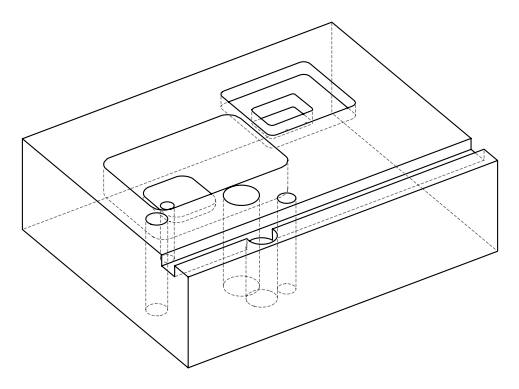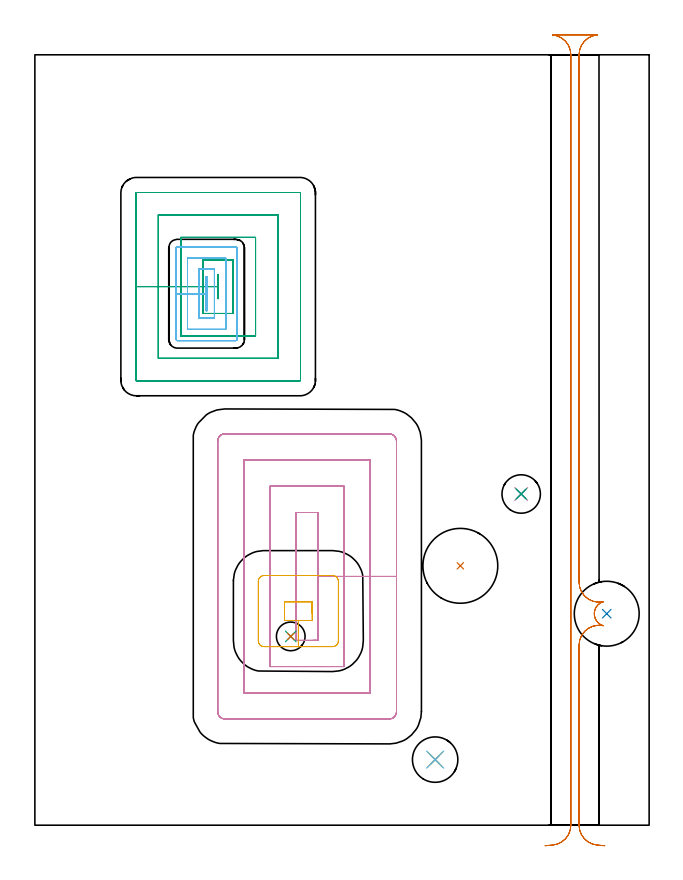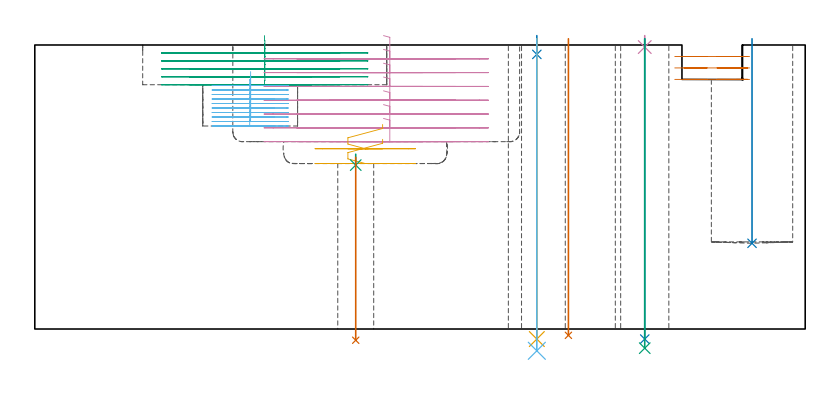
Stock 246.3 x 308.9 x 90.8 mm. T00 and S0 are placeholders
(PLAN: 15 operations, 11 tool changes, 37.5 min)
(1 INDEXABLE_INSERT_DRILL_THROUGH_HOLE_FROM_SOLID | STEP1HOLE | NXT0302_031 | 0.38 min | 64154 mm3)
(2 INDEXABLE_INSERT_DRILL_BLIND_HOLE_FROM_SOLID | STEP1POCKET | NXT0302_023 | 0.26 min | 33478 mm3)
(3 MILL_RECTANGULAR_POCKET | POCKET_RECTANGULAR_STRAIGHT | NXT0201_011 | Follow Part, ap 3, ae 75% | 7.98 min | 86274 mm3)
(4 MILL_RECTANGULAR_POCKET_1 | POCKET_RECTANGULAR_STRAIGHT_1 | UGT0201_095 | Follow Part, ap 5, ae 75% | 14.99 min | 375209 mm3)
(5 MILL_RECTANGULAR_POCKET_2 | POCKET_RECTANGULAR_STRAIGHT_2 | UGT0201_095 | Follow Part, ap 5, ae 75% | 0.91 min | 16413 mm3)
(6 MILL_RECTANGULAR_POCKET_3 | POCKET_RECTANGULAR_STRAIGHT_3 | UGT0201_124 | Follow Part, ap 1.5, ae 75% | 6.77 min | 17329 mm3)
(7 MILL_RECTANGULAR_SLOT | SLOT_RECTANGULAR | UGT0201_008 | Follow Part, ap 4, ae 75% | 4.28 min | 63576 mm3)
(8 SPOT_DRILL | STEP1HOLE_1 | NXT0321_9005460120000 | 0.05 min | 143 mm3)
(9 SPOT_DRILL_1 | STEP1HOLE_2 | NXT0321_9005460120000 | 0.04 min | 7 mm3)
(10 SPOT_DRILL_2 | STEP1HOLE_3 | NXT0321_9005460120000 | 0.03 min | 2 mm3)
(11 DRILL_THROUGH_HOLE_INTO_CENTER | STEP1HOLE_1 | NXT0301_065 | 0.39 min | 6160 mm3)
(12 DRILL_TO_ENLARGE_THROUGH_HOLE | STEP1HOLE_1 | UGT0301_251 | 0.4 min | 17275 mm3)
(13 DRILL_THROUGH_HOLE_INTO_CENTER_1 | STEP1HOLE_2 | NXT0301_086 | 0.24 min | 5474 mm3)
(14 DRILL_THROUGH_HOLE_INTO_CENTER_2 | STEP1HOLE_3 | NXT0301_065 | 0.39 min | 6272 mm3)
(15 DRILL_TO_ENLARGE_THROUGH_HOLE_1 | STEP1HOLE_3 | UGT0301_284 | 0.4 min | 10614 mm3)
(TOOL NXT0302_031 | Index. Insert Drill 30mm [880-D3000L32-05] | D30 PA176 FL150 Z2)
(TOOL NXT0302_023 | Index. Insert Drill 26mm [880-D2600L32-05] | D26 PA176 FL130 Z2)
(TOOL NXT0201_011 | ENDMILL 12mm [2P460-1200-NA 1630] | D12 FL38 Z6)
(TOOL UGT0201_095 | End mill 20 mm | D20 R3 FL38 Z4)
(TOOL UGT0201_124 | Carbide End Mill 6.0 | D6 FL15 Z4)
(TOOL UGT0201_008 | End Mill 16 mm | D16 FL32 Z4)
(TOOL NXT0321_9005460120000 | NC Spot Drill, 142deg, 12mm, Carbide, Uncoated | D12 PA142 FL30 Z2)
(TOOL NXT0301_065 | Carbide Drill 9.4mm [860.1-0940-075A1-MM 2214] | D9.4 PA140 FL98 Z2)
(TOOL UGT0301_251 | Twist Drill 18.2 mm | D18.2 PA118 FL135 Z2)
(TOOL NXT0301_086 | Carbide Drill 11.5mm [860.1-1150-035A1-MM 2214] | D11.5 PA140 FL55 Z2)
(TOOL UGT0301_284 | Twist Drill 15.4 mm | D15.4 PA118 FL120 Z2)
(OP 1 INDEXABLE_INSERT_DRILL_THROUGH_HOLE_FROM_SOLID)
G17 G21 G94 G90
T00 M6
G54
G17 G0 G90 X170.6 Y104. S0 M3
G43 Z100.8 H1
G94 G81 G98 Z-2.024 F250. R92.8
G80
M5
M2
(OP 2 INDEXABLE_INSERT_DRILL_BLIND_HOLE_FROM_SOLID)
G17 G21 G94 G90
T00 M6
G54
G17 G0 G90 X229.3 Y84.8 S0 M3
G43 Z100.8 H1
G94 G81 G98 Z27.4 F250. R92.8
G80
M5
M2
(OP 3 MILL_RECTANGULAR_POCKET)
G17 G21 G94 G90
T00 M6
G54
G17 G0 G90 X73.44 Y217.145 S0 M3
G43 Z100.8 H1
Z93.8
G94 G1 Y211.14 Z92.191 F250.
X73.56 Z92.159
Y220.76 Z89.581
X73.44 Z89.549
Y215.95 Z88.26
Y211.14 F500.
X73.56
Y220.76
X73.44
Y215.95
X67.5
Y205.2
X79.5
Y226.7
X67.5
Y215.95
X58.5
Y196.2
X88.5
Y235.7
X58.5
Y215.95
X49.5
Y187.2
X97.5
Y244.7
X49.5
Y215.95
X40.5
Y178.4
G3 X40.7 Y178.2 R0.2
G1 X106.3
G3 X106.5 Y178.4 R0.2
G1 Y253.5
G3 X106.3 Y253.7 R0.2
G1 X40.7
G3 X40.5 Y253.5 R0.2
G1 Y215.95
Y214.95
G0 X73.44 Y217.145 Z91.26
G1 Y211.14 Z89.651 F250.
X73.56 Z89.619
Y220.76 Z87.041
X73.44 Z87.009
Y215.95 Z85.72
Y211.14 F500.
X73.56
Y220.76
X73.44
Y215.95
X67.5
Y205.2
X79.5
Y226.7
X67.5
Y215.95
X58.5
Y196.2
X88.5
Y235.7
X58.5
Y215.95
X49.5
Y187.2
X97.5
Y244.7
X49.5
Y215.95
X40.5
Y178.4
G3 X40.7 Y178.2 R0.2
G1 X106.3
G3 X106.5 Y178.4 R0.2
G1 Y253.5
G3 X106.3 Y253.7 R0.2
G1 X40.7
G3 X40.5 Y253.5 R0.2
G1 Y215.95
Y214.95
G0 X73.44 Y217.145 Z88.72
G1 Y211.14 Z87.111 F250.
X73.56 Z87.079
Y220.76 Z84.501
X73.44 Z84.469
Y215.95 Z83.18
Y211.14 F500.
X73.56
Y220.76
X73.44
Y215.95
X67.5
Y205.2
X79.5
Y226.7
X67.5
Y215.95
X58.5
Y196.2
X88.5
Y235.7
X58.5
Y215.95
X49.5
Y187.2
X97.5
Y244.7
X49.5
Y215.95
X40.5
Y178.4
G3 X40.7 Y178.2 R0.2
G1 X106.3
G3 X106.5 Y178.4 R0.2
G1 Y253.5
G3 X106.3 Y253.7 R0.2
G1 X40.7
G3 X40.5 Y253.5 R0.2
G1 Y215.95
Y214.95
G0 X73.44 Y217.145 Z86.18
G1 Y211.14 Z84.571 F250.
X73.56 Z84.539
Y220.76 Z81.961
X73.44 Z81.929
Y215.95 Z80.64
Y211.14 F500.
X73.56
Y220.76
X73.44
Y215.95
X67.5
Y205.2
X79.5
Y226.7
X67.5
Y215.95
X58.5
Y196.2
X88.5
Y235.7
X58.5
Y215.95
X49.5
Y187.2
X97.5
Y244.7
X49.5
Y215.95
X40.5
Y178.4
G3 X40.7 Y178.2 R0.2
G1 X106.3
G3 X106.5 Y178.4 R0.2
G1 Y253.5
G3 X106.3 Y253.7 R0.2
G1 X40.7
G3 X40.5 Y253.5 R0.2
G1 Y215.95
Y214.95
G0 X73.44 Y217.145 Z83.64
G1 Y211.14 Z82.031 F250.
X73.56 Z81.999
Y220.76 Z79.421
X73.44 Z79.389
Y215.95 Z78.1
Y211.14 F500.
X73.56
Y220.76
X73.44
Y215.95
X67.5
Y205.2
X79.5
Y226.7
X67.5
Y215.95
X58.5
Y196.2
X88.5
Y235.7
X58.5
Y215.95
X49.5
Y187.2
X97.5
Y244.7
X49.5
Y215.95
X40.5
Y178.4
G3 X40.7 Y178.2 R0.2
G1 X106.3
G3 X106.5 Y178.4 R0.2
G1 Y253.5
G3 X106.3 Y253.7 R0.2
G1 X40.7
G3 X40.5 Y253.5 R0.2
G1 Y215.95
Y214.95
G0 Z100.8
M5
M2
(OP 4 MILL_RECTANGULAR_POCKET_1)
G17 G21 G94 G90
T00 M6
G54
G17 G0 G90 X111.48 Y74.1 S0 M3
G43 Z100.8 H0
Z93.8
G94 G1 X113.5 Z93.259 F250.
Y99.75 Z86.386
Y125.4 F500.
X104.8
Y74.1
X113.5
Y99.75
X124.
Y135.9
X94.3
Y63.6
X124.
Y99.75
X134.5
Y146.4
X83.8
Y53.1
X134.5
Y99.75
X145.
Y154.
G3 X142.1 Y156.9 R2.9
G1 X76.2
G3 X73.3 Y154. R2.9
G1 Y45.5
G3 X76.2 Y42.6 R2.9
G1 X142.1
G3 X145. Y45.5 R2.9
G1 Y99.75
Y100.75
G0 X111.48 Y74.1 Z89.386
G1 X113.5 Z88.844 F250.
Y99.75 Z81.971
Y125.4 F500.
X104.8
Y74.1
X113.5
Y99.75
X124.
Y135.9
X94.3
Y63.6
X124.
Y99.75
X134.5
Y146.4
X83.8
Y53.1
X134.5
Y99.75
X145.
Y154.
G3 X142.1 Y156.9 R2.9
G1 X76.2
G3 X73.3 Y154. R2.9
G1 Y45.5
G3 X76.2 Y42.6 R2.9
G1 X142.1
G3 X145. Y45.5 R2.9
G1 Y99.75
Y100.75
G0 X111.48 Y74.1 Z84.971
G1 X113.5 Z84.43 F250.
Y99.75 Z77.557
Y125.4 F500.
X104.8
Y74.1
X113.5
Y99.75
X124.
Y135.9
X94.3
Y63.6
X124.
Y99.75
X134.5
Y146.4
X83.8
Y53.1
X134.5
Y99.75
X145.
Y154.
G3 X142.1 Y156.9 R2.9
G1 X76.2
G3 X73.3 Y154. R2.9
G1 Y45.5
G3 X76.2 Y42.6 R2.9
G1 X142.1
G3 X145. Y45.5 R2.9
G1 Y99.75
Y100.75
G0 X111.48 Y74.1 Z80.557
G1 X113.5 Z80.016 F250.
Y99.75 Z73.143
Y125.4 F500.
X104.8
Y74.1
X113.5
Y99.75
X124.
Y135.9
X94.3
Y63.6
X124.
Y99.75
X134.5
Y146.4
X83.8
Y53.1
X134.5
Y99.75
X145.
Y154.
G3 X142.1 Y156.9 R2.9
G1 X76.2
G3 X73.3 Y154. R2.9
G1 Y45.5
G3 X76.2 Y42.6 R2.9
G1 X142.1
G3 X145. Y45.5 R2.9
G1 Y99.75
Y100.75
G0 X111.48 Y74.1 Z76.143
G1 X113.5 Z75.601 F250.
Y99.75 Z68.729
Y125.4 F500.
X104.8
Y74.1
X113.5
Y99.75
X124.
Y135.9
X94.3
Y63.6
X124.
Y99.75
X134.5
Y146.4
X83.8
Y53.1
X134.5
Y99.75
X145.
Y154.
G3 X142.1 Y156.9 R2.9
G1 X76.2
G3 X73.3 Y154. R2.9
G1 Y45.5
G3 X76.2 Y42.6 R2.9
G1 X142.1
G3 X145. Y45.5 R2.9
G1 Y99.75
Y100.75
G0 X111.48 Y74.1 Z71.729
G1 X113.5 Z71.187 F250.
Y99.75 Z64.314
Y125.4 F500.
X104.8
Y74.1
X113.5
Y99.75
X124.
Y135.9
X94.3
Y63.6
X124.
Y99.75
X134.5
Y146.4
X83.8
Y53.1
X134.5
Y99.75
X145.
Y154.
G3 X142.1 Y156.9 R2.9
G1 X76.2
G3 X73.3 Y154. R2.9
G1 Y45.5
G3 X76.2 Y42.6 R2.9
G1 X142.1
G3 X145. Y45.5 R2.9
G1 Y99.75
Y100.75
G0 X111.48 Y74.1 Z67.314
G1 X113.5 Z66.773 F250.
Y99.75 Z59.9
Y125.4 F500.
X104.8
Y74.1
X113.5
Y99.75
X124.
Y135.9
X94.3
Y63.6
X124.
Y99.75
X134.5
Y146.4
X83.8
Y53.1
X134.5
Y99.75
X145.
Y154.
G3 X142.1 Y156.9 R2.9
G1 X76.2
G3 X73.3 Y154. R2.9
G1 Y45.5
G3 X76.2 Y42.6 R2.9
G1 X142.1
G3 X145. Y45.5 R2.9
G1 Y99.75
Y100.75
G0 Z100.8
M5
M2
(OP 5 MILL_RECTANGULAR_POCKET_2)
G17 G21 G94 G90
T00 M6
G54
G17 G0 G90 X111.2 Y84.873 S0 M3
G43 Z100.8 H0
Z65.375
G94 G1 Y89.6 Z64.108 F250.
X100.1 Z61.134
Y82.1 Z59.125
X105.65 Z57.637
X111.2 F500.
Y89.6
X100.1
Y82.1
X105.65
Y71.6
X119.4
G3 X121.7 Y73.9 R2.3
G1 Y97.8
G3 X119.4 Y100.1 R2.3
G1 X91.9
G3 X89.6 Y97.8 R2.3
G1 Y73.9
G3 X91.9 Y71.6 R2.3
G1 X105.65
X106.65
G0 X111.2 Y84.873 Z60.637
G1 Y89.6 Z59.371 F250.
X100.1 Z56.397
Y82.1 Z54.387
X105.65 Z52.9
X111.2 F500.
Y89.6
X100.1
Y82.1
X105.65
Y71.6
X119.4
G3 X121.7 Y73.9 R2.3
G1 Y97.8
G3 X119.4 Y100.1 R2.3
G1 X91.9
G3 X89.6 Y97.8 R2.3
G1 Y73.9
G3 X91.9 Y71.6 R2.3
G1 X105.65
X106.65
G0 Z100.8
M5
M2
(OP 6 MILL_RECTANGULAR_POCKET_3)
G17 G21 G94 G90
T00 M6
G54
G17 G0 G90 X69. Y210.434 S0 M3
G43 Z100.8 H0
Z82.289
G94 G1 Y219.9 Z79.752 F250.
X68.7 Z79.672
Y213.1 Z77.85
Y206.3 F500.
X69.
Y219.9
X68.7
Y213.1
X65.7
Y203.3
X72.
Y222.9
X65.7
Y213.1
X61.2
Y198.8
X76.5
Y227.4
X61.2
Y213.1
X56.7
Y194.7
G3 X57.1 Y194.3 R0.4
G1 X80.6
G3 X81. Y194.7 R0.4
G1 Y231.5
G3 X80.6 Y231.9 R0.4
G1 X57.1
G3 X56.7 Y231.5 R0.4
G1 Y213.1
Y212.1
G0 X69. Y210.434 Z80.85
G1 Y219.9 Z78.314 F250.
X68.7 Z78.233
Y213.1 Z76.411
Y206.3 F500.
X69.
Y219.9
X68.7
Y213.1
X65.7
Y203.3
X72.
Y222.9
X65.7
Y213.1
X61.2
Y198.8
X76.5
Y227.4
X61.2
Y213.1
X56.7
Y194.7
G3 X57.1 Y194.3 R0.4
G1 X80.6
G3 X81. Y194.7 R0.4
G1 Y231.5
G3 X80.6 Y231.9 R0.4
G1 X57.1
G3 X56.7 Y231.5 R0.4
G1 Y213.1
Y212.1
G0 X69. Y210.434 Z79.411
G1 Y219.9 Z76.875 F250.
X68.7 Z76.794
Y213.1 Z74.972
Y206.3 F500.
X69.
Y219.9
X68.7
Y213.1
X65.7
Y203.3
X72.
Y222.9
X65.7
Y213.1
X61.2
Y198.8
X76.5
Y227.4
X61.2
Y213.1
X56.7
Y194.7
G3 X57.1 Y194.3 R0.4
G1 X80.6
G3 X81. Y194.7 R0.4
G1 Y231.5
G3 X80.6 Y231.9 R0.4
G1 X57.1
G3 X56.7 Y231.5 R0.4
G1 Y213.1
Y212.1
G0 X69. Y210.434 Z77.972
G1 Y219.9 Z75.436 F250.
X68.7 Z75.355
Y213.1 Z73.533
Y206.3 F500.
X69.
Y219.9
X68.7
Y213.1
X65.7
Y203.3
X72.
Y222.9
X65.7
Y213.1
X61.2
Y198.8
X76.5
Y227.4
X61.2
Y213.1
X56.7
Y194.7
G3 X57.1 Y194.3 R0.4
G1 X80.6
G3 X81. Y194.7 R0.4
G1 Y231.5
G3 X80.6 Y231.9 R0.4
G1 X57.1
G3 X56.7 Y231.5 R0.4
G1 Y213.1
Y212.1
G0 X69. Y210.434 Z76.533
G1 Y219.9 Z73.997 F250.
X68.7 Z73.916
Y213.1 Z72.094
Y206.3 F500.
X69.
Y219.9
X68.7
Y213.1
X65.7
Y203.3
X72.
Y222.9
X65.7
Y213.1
X61.2
Y198.8
X76.5
Y227.4
X61.2
Y213.1
X56.7
Y194.7
G3 X57.1 Y194.3 R0.4
G1 X80.6
G3 X81. Y194.7 R0.4
G1 Y231.5
G3 X80.6 Y231.9 R0.4
G1 X57.1
G3 X56.7 Y231.5 R0.4
G1 Y213.1
Y212.1
G0 X69. Y210.434 Z75.094
G1 Y219.9 Z72.558 F250.
X68.7 Z72.478
Y213.1 Z70.656
Y206.3 F500.
X69.
Y219.9
X68.7
Y213.1
X65.7
Y203.3
X72.
Y222.9
X65.7
Y213.1
X61.2
Y198.8
X76.5
Y227.4
X61.2
Y213.1
X56.7
Y194.7
G3 X57.1 Y194.3 R0.4
G1 X80.6
G3 X81. Y194.7 R0.4
G1 Y231.5
G3 X80.6 Y231.9 R0.4
G1 X57.1
G3 X56.7 Y231.5 R0.4
G1 Y213.1
Y212.1
G0 X69. Y210.434 Z73.656
G1 Y219.9 Z71.119 F250.
X68.7 Z71.039
Y213.1 Z69.217
Y206.3 F500.
X69.
Y219.9
X68.7
Y213.1
X65.7
Y203.3
X72.
Y222.9
X65.7
Y213.1
X61.2
Y198.8
X76.5
Y227.4
X61.2
Y213.1
X56.7
Y194.7
G3 X57.1 Y194.3 R0.4
G1 X80.6
G3 X81. Y194.7 R0.4
G1 Y231.5
G3 X80.6 Y231.9 R0.4
G1 X57.1
G3 X56.7 Y231.5 R0.4
G1 Y213.1
Y212.1
G0 X69. Y210.434 Z72.217
G1 Y219.9 Z69.68 F250.
X68.7 Z69.6
Y213.1 Z67.778
Y206.3 F500.
X69.
Y219.9
X68.7
Y213.1
X65.7
Y203.3
X72.
Y222.9
X65.7
Y213.1
X61.2
Y198.8
X76.5
Y227.4
X61.2
Y213.1
X56.7
Y194.7
G3 X57.1 Y194.3 R0.4
G1 X80.6
G3 X81. Y194.7 R0.4
G1 Y231.5
G3 X80.6 Y231.9 R0.4
G1 X57.1
G3 X56.7 Y231.5 R0.4
G1 Y213.1
Y212.1
G0 X69. Y210.434 Z70.778
G1 Y219.9 Z68.241 F250.
X68.7 Z68.161
Y213.1 Z66.339
Y206.3 F500.
X69.
Y219.9
X68.7
Y213.1
X65.7
Y203.3
X72.
Y222.9
X65.7
Y213.1
X61.2
Y198.8
X76.5
Y227.4
X61.2
Y213.1
X56.7
Y194.7
G3 X57.1 Y194.3 R0.4
G1 X80.6
G3 X81. Y194.7 R0.4
G1 Y231.5
G3 X80.6 Y231.9 R0.4
G1 X57.1
G3 X56.7 Y231.5 R0.4
G1 Y213.1
Y212.1
G0 X69. Y210.434 Z69.339
G1 Y219.9 Z66.802 F250.
X68.7 Z66.722
Y213.1 Z64.9
Y206.3 F500.
X69.
Y219.9
X68.7
Y213.1
X65.7
Y203.3
X72.
Y222.9
X65.7
Y213.1
X61.2
Y198.8
X76.5
Y227.4
X61.2
Y213.1
X56.7
Y194.7
G3 X57.1 Y194.3 R0.4
G1 X80.6
G3 X81. Y194.7 R0.4
G1 Y231.5
G3 X80.6 Y231.9 R0.4
G1 X57.1
G3 X56.7 Y231.5 R0.4
G1 Y213.1
Y212.1
G0 Z100.8
M5
M2
(OP 7 MILL_RECTANGULAR_SLOT)
G17 G21 G94 G90
T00 M6
G54
G17 G0 G90 X228.497 Y-8.23 S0 M3
G43 Z100.8 H0
Z87.133
G94 G1 X225.508 Y-7.97 F250.
G2 X218.2 Y0. R8. F500.
G1 Y72.175
G2 X227.866 Y80. R8.
G1 X227.869 Y80.009
G2 X227.869 Y89.591 R5.
G1 X227.866 Y89.6
G2 X218.2 Y97.425 R8.
G1 Y308.9
G2 X225.508 Y316.87 R8.
G1 Y316.9
X207.592
Y316.87
G2 X214.9 Y308.9 R8.
G1 Y0.
G2 X207.592 Y-7.97 R8.
G1 X204.603 Y-8.23 F250.
G0 X228.497 Z83.467
G1 X225.508 Y-7.97
G2 X218.2 Y0. R8. F500.
G1 Y72.175
G2 X227.866 Y80. R8.
G1 X227.869 Y80.009
G2 X227.869 Y89.591 R5.
G1 X227.866 Y89.6
G2 X218.2 Y97.425 R8.
G1 Y308.9
G2 X225.508 Y316.87 R8.
G1 Y316.9
X207.592
Y316.87
G2 X214.9 Y308.9 R8.
G1 Y0.
G2 X207.592 Y-7.97 R8.
G1 X204.603 Y-8.23 F250.
G0 X228.497 Z79.8
G1 X225.508 Y-7.97
G2 X218.2 Y0. R8. F500.
G1 Y72.175
G2 X227.866 Y80. R8.
G1 X227.869 Y80.009
G2 X227.869 Y89.591 R5.
G1 X227.866 Y89.6
G2 X218.2 Y97.425 R8.
G1 Y308.9
G2 X225.508 Y316.87 R8.
G1 Y316.9
X207.592
Y316.87
G2 X214.9 Y308.9 R8.
G1 Y0.
G2 X207.592 Y-7.97 R8.
G1 X204.603 Y-8.23 F250.
G0 Z100.8
M5
M2
(OP 8 SPOT_DRILL)
G17 G21 G94 G90
T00 M6
G54
G17 G0 G90 X160.5 Y26.3 S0 M3
G43 Z100.8 H0
G94 G81 G98 Z87.8 F250. R93.8
G80
M5
M2
(OP 9 SPOT_DRILL_1)
G17 G21 G94 G90
T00 M6
G54
G17 G0 G90 X102.6 Y75.7 S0 M3
G43 Z100.8 H0
G94 G81 G98 Z52.405 F250. R55.9
G80
M5
M2
(OP 10 SPOT_DRILL_2)
G17 G21 G94 G90
T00 M6
G54
G17 G0 G90 X195. Y132.8 S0 M3
G43 Z100.8 H0
G94 G81 G98 Z90.137 F250. R93.8
G80
M5
M2
(OP 11 DRILL_THROUGH_HOLE_INTO_CENTER)
G17 G21 G94 G90
T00 M6
G54
G17 G0 G90 X160.5 Y26.3 S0 M3
G43 Z100.8 H1
G94 G73 G98 Z-3.211 F250. Q8.546 R92.8
G80
M5
M2
(OP 12 DRILL_TO_ENLARGE_THROUGH_HOLE)
G17 G21 G94 G90
T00 M6
G54
G17 G0 G90 X160.5 Y26.3 S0 M3
G43 Z100.8 H0
G94 G73 G98 Z-6.968 F250. Q16.295 R92.8
G80
M5
M2
(OP 13 DRILL_THROUGH_HOLE_INTO_CENTER_1)
G17 G21 G94 G90
T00 M6
G54
G17 G0 G90 X102.6 Y75.7 S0 M3
G43 Z100.8 H1
G94 G73 G98 Z-3.593 F250. Q11.299 R54.9
G80
M5
M2
(OP 14 DRILL_THROUGH_HOLE_INTO_CENTER_2)
G17 G21 G94 G90
T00 M6
G54
G17 G0 G90 X195. Y132.8 S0 M3
G43 Z100.8 H1
G94 G73 G98 Z-3.211 F250. Q8.546 R92.8
G80
M5
M2
(OP 15 DRILL_TO_ENLARGE_THROUGH_HOLE_1)
G17 G21 G94 G90
T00 M6
G54
G17 G0 G90 X195. Y132.8 S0 M3
G43 Z100.8 H0
G94 G73 G98 Z-6.127 F250. Q13.847 R92.8
G80
M5
M2
